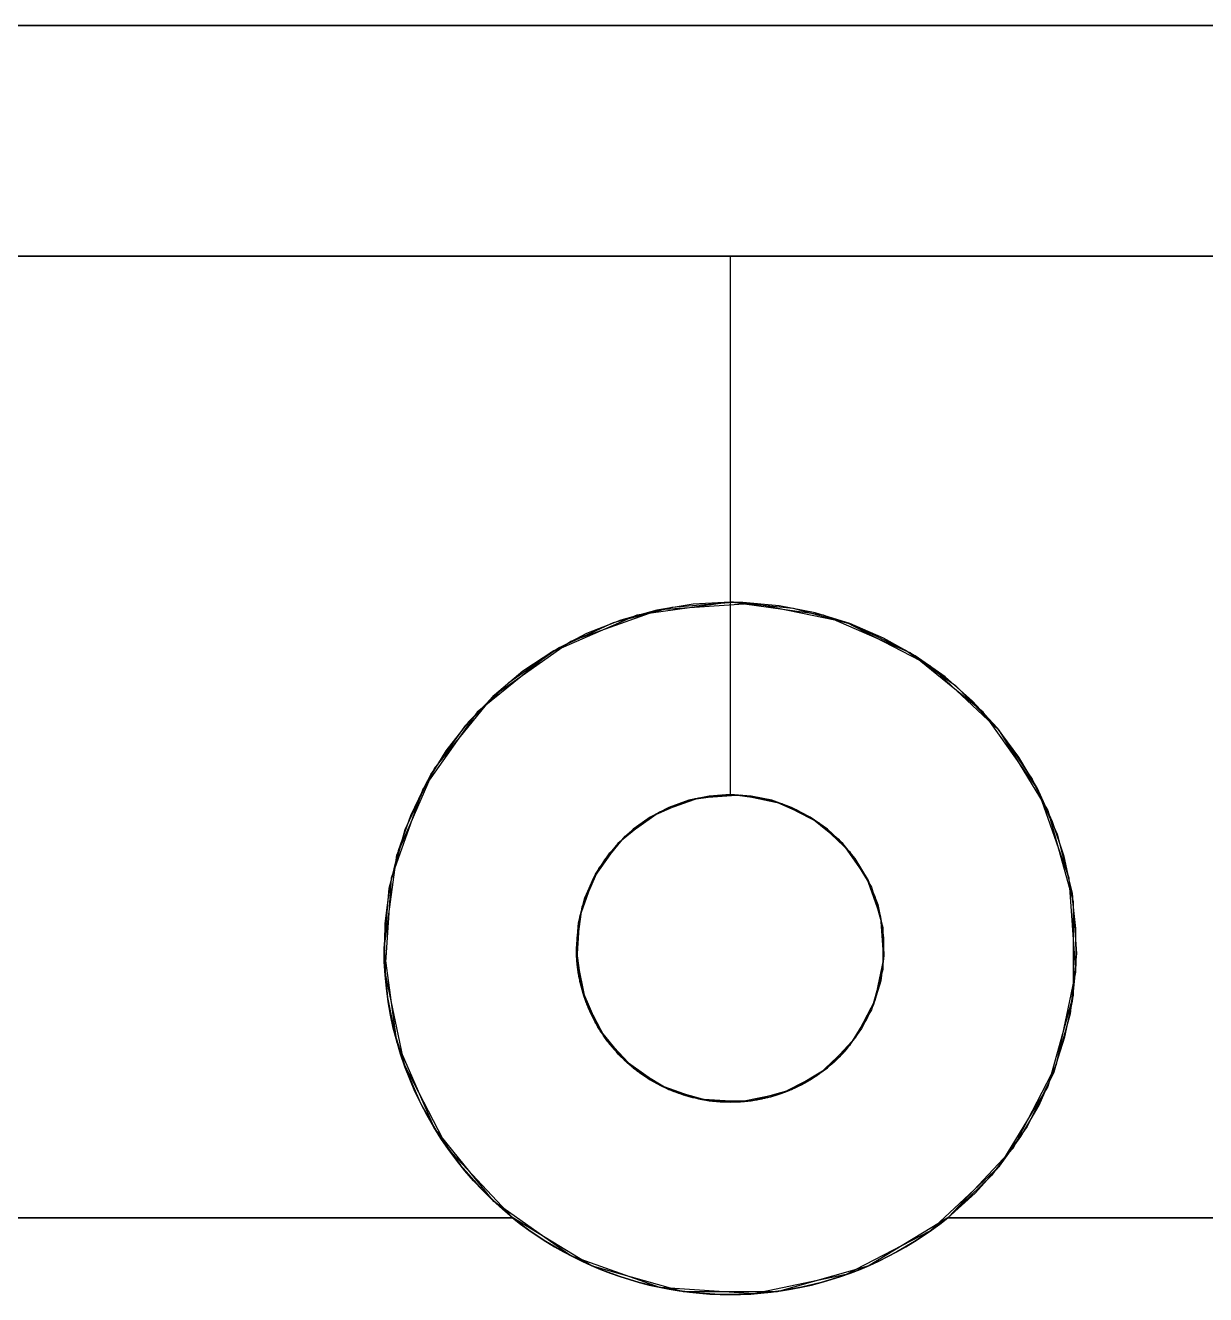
# Model space of a CAD drawing. Header units: millimetres. Extents: x 0 to 258, y -45 to 170.
# Drawn here: x 163.18 to 193.86, y 4.5 to 37.5 of the extents above; entities that cross this region are included whole.
import ezdxf

# ---------------------------------------------------------------- set-up
doc = ezdxf.new("R2010")
doc.units = ezdxf.units.MM
doc.layers.add('SIDE_HIDDEN', color=8, linetype='CONTINUOUS')
doc.layers.add('SIDE_VISIBLE', color=7, linetype='Continuous')

msp = doc.modelspace()

# ---------------------------------------------------------------- linework, layer by layer
at = {"layer": 'SIDE_HIDDEN'}
for points in [[(230.3, 37.5), (226.057, 37.5), (221.813, 37.5), (217.57, 37.5), (213.326, 37.5), (209.083, 37.5), (204.839, 37.5), (200.596, 37.5), (196.352, 37.5), (192.109, 37.5), (187.865, 37.5), (183.622, 37.5), (179.378, 37.5), (175.135, 37.5), (170.891, 37.5), (166.648, 37.5), (162.404, 37.5), (158.161, 37.5), (153.917, 37.5), (149.674, 37.5), (145.43, 37.5), (141.187, 37.5), (136.943, 37.5), (132.7, 37.5)], [(220, 37.5), (216.652, 37.5), (213.304, 37.5), (209.957, 37.5), (206.609, 37.5), (203.261, 37.5), (199.913, 37.5), (196.565, 37.5), (193.217, 37.5), (189.87, 37.5), (186.522, 37.5), (183.174, 37.5), (179.826, 37.5), (176.478, 37.5), (173.13, 37.5), (169.783, 37.5), (166.435, 37.5), (163.087, 37.5), (159.739, 37.5), (156.391, 37.5), (153.043, 37.5), (149.696, 37.5), (146.348, 37.5), (143, 37.5)], [(143, 37.5), (144.674, 37.5), (146.348, 37.5), (148.022, 37.5), (149.696, 37.5), (151.37, 37.5), (153.043, 37.5), (154.717, 37.5), (156.391, 37.5), (158.065, 37.5), (159.739, 37.5), (161.413, 37.5), (163.087, 37.5), (164.761, 37.5), (166.435, 37.5), (168.109, 37.5), (169.783, 37.5), (171.457, 37.5), (173.13, 37.5), (174.804, 37.5), (176.478, 37.5), (178.152, 37.5), (179.826, 37.5), (181.5, 37.5)], [(181.5, 37.5), (183.174, 37.5), (184.848, 37.5), (186.522, 37.5), (188.196, 37.5), (189.87, 37.5), (191.543, 37.5), (193.217, 37.5), (194.891, 37.5), (196.565, 37.5), (198.239, 37.5), (199.913, 37.5), (201.587, 37.5), (203.261, 37.5), (204.935, 37.5), (206.609, 37.5), (208.283, 37.5), (209.957, 37.5), (211.63, 37.5), (213.304, 37.5), (214.978, 37.5), (216.652, 37.5), (218.326, 37.5), (220, 37.5)], [(222.5, 31.5), (218.935, 31.5), (215.37, 31.5), (211.804, 31.5), (208.239, 31.5), (204.674, 31.5), (201.109, 31.5), (197.543, 31.5), (193.978, 31.5), (190.413, 31.5), (186.848, 31.5), (183.283, 31.5), (179.717, 31.5), (176.152, 31.5), (172.587, 31.5), (169.022, 31.5), (165.457, 31.5), (161.891, 31.5), (158.326, 31.5), (154.761, 31.5), (151.196, 31.5), (147.63, 31.5), (144.065, 31.5), (140.5, 31.5)], [(140.5, 31.5), (142.283, 31.5), (144.065, 31.5), (145.848, 31.5), (147.63, 31.5), (149.413, 31.5), (151.196, 31.5), (152.978, 31.5), (154.761, 31.5), (156.543, 31.5), (158.326, 31.5), (160.109, 31.5), (161.891, 31.5), (163.674, 31.5), (165.457, 31.5), (167.239, 31.5), (169.022, 31.5), (170.804, 31.5), (172.587, 31.5), (174.37, 31.5), (176.152, 31.5), (177.935, 31.5), (179.717, 31.5), (181.5, 31.5)], [(220, 31.5), (216.652, 31.5), (213.304, 31.5), (209.957, 31.5), (206.609, 31.5), (203.261, 31.5), (199.913, 31.5), (196.565, 31.5), (193.217, 31.5), (189.87, 31.5), (186.522, 31.5), (183.174, 31.5), (179.826, 31.5), (176.478, 31.5), (173.13, 31.5), (169.783, 31.5), (166.435, 31.5), (163.087, 31.5), (159.739, 31.5), (156.391, 31.5), (153.043, 31.5), (149.696, 31.5), (146.348, 31.5), (143, 31.5)], [(143, 31.5), (144.674, 31.5), (146.348, 31.5), (148.022, 31.5), (149.696, 31.5), (151.37, 31.5), (153.043, 31.5), (154.717, 31.5), (156.391, 31.5), (158.065, 31.5), (159.739, 31.5), (161.413, 31.5), (163.087, 31.5), (164.761, 31.5), (166.435, 31.5), (168.109, 31.5), (169.783, 31.5), (171.457, 31.5), (173.13, 31.5), (174.804, 31.5), (176.478, 31.5), (178.152, 31.5), (179.826, 31.5), (181.5, 31.5)], [(181.5, 31.5), (183.174, 31.5), (184.848, 31.5), (186.522, 31.5), (188.196, 31.5), (189.87, 31.5), (191.543, 31.5), (193.217, 31.5), (194.891, 31.5), (196.565, 31.5), (198.239, 31.5), (199.913, 31.5), (201.587, 31.5), (203.261, 31.5), (204.935, 31.5), (206.609, 31.5), (208.283, 31.5), (209.957, 31.5), (211.63, 31.5), (213.304, 31.5), (214.978, 31.5), (216.652, 31.5), (218.326, 31.5), (220, 31.5)], [(181.5, 31.5), (183.283, 31.5), (185.065, 31.5), (186.848, 31.5), (188.63, 31.5), (190.413, 31.5), (192.196, 31.5), (193.978, 31.5), (195.761, 31.5), (197.543, 31.5), (199.326, 31.5), (201.109, 31.5), (202.891, 31.5), (204.674, 31.5), (206.457, 31.5), (208.239, 31.5), (210.022, 31.5), (211.804, 31.5), (213.587, 31.5), (215.37, 31.5), (217.152, 31.5), (218.935, 31.5), (220.717, 31.5), (222.5, 31.5)], [(181.5, 31.5), (181.5, 17.5)], [(172.5, 13.5), (172.638, 15.07), (173.048, 16.592), (173.717, 18.019), (174.624, 19.307), (175.743, 20.418), (177.038, 21.316), (178.469, 21.974), (179.994, 22.373), (181.565, 22.5), (183.134, 22.35), (184.653, 21.93), (186.075, 21.251), (187.357, 20.334), (188.459, 19.207), (189.348, 17.906), (189.996, 16.469), (190.384, 14.942), (190.499, 13.37), (190.338, 11.802), (189.907, 10.286), (189.217, 8.869), (188.291, 7.594), (187.157, 6.5)], [(172.5, 13.5), (172.834, 15.928), (173.81, 18.176), (175.357, 20.078), (177.359, 21.491), (179.669, 22.312), (182.114, 22.479), (184.514, 21.98), (186.69, 20.853), (188.481, 19.18), (189.755, 17.086), (190.416, 14.725), (190.416, 12.275), (189.755, 9.914), (188.481, 7.82), (186.69, 6.147), (184.514, 5.02), (182.114, 4.521), (179.669, 4.688), (177.359, 5.509), (175.357, 6.922), (173.81, 8.824), (172.834, 11.072), (172.5, 13.5)], [(187.157, 6.5), (187.862, 7.134), (188.497, 7.839), (189.054, 8.607), (189.527, 9.43), (189.911, 10.297), (190.201, 11.2), (190.395, 12.129), (190.49, 13.073), (190.485, 14.022), (190.38, 14.964), (190.177, 15.891), (189.877, 16.791), (189.484, 17.655), (189.002, 18.472), (188.437, 19.234), (187.795, 19.932), (187.083, 20.559), (186.309, 21.108), (185.481, 21.572), (184.61, 21.946), (183.703, 22.226), (182.773, 22.41), (181.828, 22.494)], [(177.5, 13.5), (177.648, 14.579), (178.082, 15.578), (178.77, 16.423), (179.66, 17.052), (180.686, 17.416), (181.773, 17.491), (182.84, 17.269), (183.807, 16.768), (184.603, 16.024), (185.169, 15.094), (185.463, 14.045), (185.463, 12.955), (185.169, 11.906), (184.603, 10.976), (183.807, 10.232), (182.84, 9.731), (181.773, 9.509), (180.686, 9.584), (179.66, 9.948), (178.77, 10.577), (178.082, 11.422), (177.648, 12.421), (177.5, 13.5)], [(175.843, 6.5), (175.576, 6.724), (175.318, 6.959), (175.07, 7.203), (174.83, 7.457), (174.601, 7.72), (174.383, 7.992), (174.175, 8.271), (173.978, 8.559), (173.792, 8.854), (173.618, 9.156), (173.455, 9.465), (173.305, 9.779), (173.167, 10.1), (173.042, 10.425), (172.929, 10.755), (172.829, 11.089), (172.742, 11.427), (172.668, 11.767), (172.608, 12.111), (172.561, 12.456), (172.527, 12.803), (172.507, 13.151), (172.5, 13.5)], [(177.521, 13.092), (177.519, 13.109), (177.517, 13.127), (177.516, 13.144), (177.514, 13.162), (177.513, 13.18), (177.511, 13.197), (177.51, 13.215), (177.509, 13.232), (177.508, 13.25), (177.507, 13.267), (177.506, 13.285), (177.505, 13.303), (177.504, 13.32), (177.503, 13.338), (177.503, 13.355), (177.502, 13.373), (177.501, 13.391), (177.501, 13.408), (177.501, 13.426), (177.5, 13.443), (177.5, 13.461), (177.5, 13.479), (177.5, 13.496)], [(177.738, 12.141), (177.727, 12.172), (177.716, 12.203), (177.706, 12.234), (177.695, 12.265), (177.685, 12.296), (177.676, 12.327), (177.666, 12.359), (177.657, 12.39), (177.648, 12.422), (177.639, 12.453), (177.631, 12.485), (177.623, 12.516), (177.615, 12.548), (177.607, 12.58), (177.6, 12.612), (177.593, 12.644), (177.586, 12.676), (177.579, 12.708), (177.573, 12.74), (177.567, 12.772), (177.561, 12.804), (177.555, 12.836), (177.55, 12.869)], [(178.367, 11.014), (178.343, 11.044), (178.32, 11.074), (178.296, 11.105), (178.274, 11.136), (178.251, 11.167), (178.229, 11.198), (178.207, 11.229), (178.185, 11.261), (178.164, 11.293), (178.143, 11.325), (178.122, 11.357), (178.102, 11.39), (178.082, 11.422), (178.062, 11.455), (178.043, 11.488), (178.024, 11.521), (178.005, 11.555), (177.986, 11.588), (177.968, 11.622), (177.95, 11.656), (177.933, 11.69), (177.916, 11.724), (177.899, 11.759)], [(179.153, 10.261), (179.123, 10.283), (179.093, 10.305), (179.063, 10.328), (179.033, 10.351), (179.004, 10.374), (178.975, 10.398), (178.946, 10.422), (178.917, 10.446), (178.888, 10.47), (178.86, 10.495), (178.832, 10.52), (178.804, 10.545), (178.776, 10.57), (178.749, 10.596), (178.722, 10.622), (178.695, 10.648), (178.668, 10.675), (178.642, 10.701), (178.616, 10.728), (178.59, 10.756), (178.564, 10.783), (178.539, 10.811), (178.514, 10.839)], [(184.517, 10.874), (184.517, 10.874), (184.517, 10.874), (184.517, 10.874), (184.517, 10.874), (184.517, 10.873), (184.517, 10.873), (184.517, 10.873), (184.517, 10.873), (184.516, 10.873), (184.516, 10.873), (184.516, 10.873), (184.516, 10.873), (184.516, 10.873), (184.516, 10.873), (184.516, 10.872), (184.516, 10.872), (184.516, 10.872), (184.516, 10.872), (184.516, 10.872), (184.515, 10.872), (184.515, 10.872), (184.515, 10.872), (184.515, 10.872)], [(179.222, 10.212), (179.222, 10.212), (179.222, 10.212), (179.222, 10.212), (179.222, 10.212), (179.222, 10.212), (179.221, 10.212), (179.221, 10.212), (179.221, 10.213), (179.221, 10.213), (179.221, 10.213), (179.221, 10.213), (179.221, 10.213), (179.221, 10.213), (179.221, 10.213), (179.22, 10.213), (179.22, 10.213), (179.22, 10.213), (179.22, 10.213), (179.22, 10.213), (179.22, 10.214), (179.22, 10.214), (179.22, 10.214), (179.219, 10.214)], [(179.36, 10.12), (179.355, 10.124), (179.349, 10.128), (179.343, 10.131), (179.337, 10.135), (179.331, 10.139), (179.326, 10.143), (179.32, 10.146), (179.314, 10.15), (179.308, 10.154), (179.302, 10.158), (179.297, 10.162), (179.291, 10.165), (179.285, 10.169), (179.279, 10.173), (179.274, 10.177), (179.268, 10.181), (179.262, 10.185), (179.256, 10.188), (179.251, 10.192), (179.245, 10.196), (179.239, 10.2), (179.234, 10.204), (179.228, 10.208)], [(180.721, 9.577), (180.721, 9.577), (180.72, 9.577), (180.72, 9.577), (180.72, 9.577), (180.72, 9.577), (180.72, 9.577), (180.719, 9.577), (180.719, 9.577), (180.719, 9.577), (180.719, 9.577), (180.719, 9.577), (180.718, 9.577), (180.718, 9.577), (180.718, 9.577), (180.718, 9.577), (180.718, 9.577), (180.717, 9.577), (180.717, 9.577), (180.717, 9.577), (180.717, 9.577), (180.716, 9.577), (180.716, 9.578), (180.716, 9.578)], [(180.723, 9.576), (180.723, 9.576), (180.723, 9.576), (180.723, 9.576), (180.723, 9.576), (180.723, 9.576), (180.723, 9.576), (180.723, 9.576), (180.723, 9.576), (180.722, 9.576), (180.722, 9.576), (180.722, 9.576), (180.722, 9.576), (180.722, 9.576), (180.722, 9.576), (180.722, 9.576), (180.722, 9.576), (180.722, 9.576), (180.722, 9.576), (180.721, 9.576), (180.721, 9.577), (180.721, 9.577), (180.721, 9.577), (180.721, 9.577)], [(182.567, 9.645), (182.567, 9.645), (182.567, 9.645), (182.567, 9.645), (182.567, 9.645), (182.567, 9.645), (182.567, 9.645), (182.567, 9.645), (182.567, 9.645), (182.567, 9.645), (182.567, 9.645), (182.567, 9.645), (182.567, 9.645), (182.567, 9.645), (182.567, 9.645), (182.567, 9.645), (182.567, 9.645), (182.567, 9.645), (182.567, 9.645), (182.567, 9.645), (182.567, 9.645), (182.567, 9.645), (182.567, 9.645), (182.567, 9.645)], [(182.571, 9.646), (182.571, 9.646), (182.571, 9.646), (182.571, 9.646), (182.571, 9.646), (182.571, 9.646), (182.57, 9.646), (182.57, 9.646), (182.57, 9.646), (182.57, 9.646), (182.57, 9.646), (182.57, 9.646), (182.569, 9.646), (182.569, 9.646), (182.569, 9.646), (182.569, 9.645), (182.569, 9.645), (182.569, 9.645), (182.568, 9.645), (182.568, 9.645), (182.568, 9.645), (182.568, 9.645), (182.568, 9.645), (182.568, 9.645)], [(182.712, 9.688), (182.712, 9.688), (182.712, 9.688), (182.712, 9.688), (182.712, 9.688), (182.712, 9.688), (182.711, 9.688), (182.711, 9.688), (182.711, 9.688), (182.711, 9.688), (182.711, 9.688), (182.711, 9.688), (182.711, 9.688), (182.71, 9.688), (182.71, 9.687), (182.71, 9.687), (182.71, 9.687), (182.71, 9.687), (182.71, 9.687), (182.709, 9.687), (182.709, 9.687), (182.709, 9.687), (182.709, 9.687), (182.709, 9.687)], [(182.714, 9.689), (182.714, 9.689), (182.714, 9.689), (182.714, 9.689), (182.714, 9.689), (182.713, 9.689), (182.713, 9.688), (182.713, 9.688), (182.713, 9.688), (182.713, 9.688), (182.713, 9.688), (182.713, 9.688), (182.713, 9.688), (182.713, 9.688), (182.713, 9.688), (182.713, 9.688), (182.713, 9.688), (182.713, 9.688), (182.713, 9.688), (182.713, 9.688), (182.713, 9.688), (182.713, 9.688), (182.713, 9.688), (182.713, 9.688)], [(182.76, 9.704), (182.76, 9.704), (182.76, 9.704), (182.76, 9.704), (182.76, 9.704), (182.76, 9.704), (182.76, 9.704), (182.76, 9.704), (182.76, 9.704), (182.76, 9.704), (182.76, 9.703), (182.759, 9.703), (182.759, 9.703), (182.759, 9.703), (182.759, 9.703), (182.759, 9.703), (182.759, 9.703), (182.759, 9.703), (182.759, 9.703), (182.759, 9.703), (182.759, 9.703), (182.759, 9.703), (182.759, 9.703), (182.759, 9.703)], [(182.761, 9.704), (182.761, 9.704), (182.761, 9.704), (182.761, 9.704), (182.761, 9.704), (182.761, 9.704), (182.761, 9.704), (182.761, 9.704), (182.761, 9.704), (182.761, 9.704), (182.761, 9.704), (182.761, 9.704), (182.761, 9.704), (182.761, 9.704), (182.761, 9.704), (182.761, 9.704), (182.761, 9.704), (182.761, 9.704), (182.76, 9.704), (182.76, 9.704), (182.76, 9.704), (182.76, 9.704), (182.76, 9.704), (182.76, 9.704)], [(182.807, 9.72), (182.807, 9.72), (182.807, 9.72), (182.807, 9.72), (182.807, 9.72), (182.807, 9.72), (182.807, 9.72), (182.807, 9.72), (182.807, 9.72), (182.807, 9.72), (182.807, 9.72), (182.807, 9.719), (182.807, 9.719), (182.807, 9.719), (182.807, 9.719), (182.807, 9.719), (182.807, 9.719), (182.806, 9.719), (182.806, 9.719), (182.806, 9.719), (182.806, 9.719), (182.806, 9.719), (182.806, 9.719), (182.806, 9.719)], [(182.809, 9.72), (182.809, 9.72), (182.809, 9.72), (182.809, 9.72), (182.809, 9.72), (182.808, 9.72), (182.808, 9.72), (182.808, 9.72), (182.808, 9.72), (182.808, 9.72), (182.808, 9.72), (182.808, 9.72), (182.808, 9.72), (182.808, 9.72), (182.808, 9.72), (182.808, 9.72), (182.808, 9.72), (182.808, 9.72), (182.808, 9.72), (182.808, 9.72), (182.808, 9.72), (182.808, 9.72), (182.808, 9.72), (182.808, 9.72)], [(182.854, 9.736), (182.854, 9.736), (182.854, 9.736), (182.854, 9.736), (182.854, 9.736), (182.854, 9.736), (182.854, 9.736), (182.854, 9.736), (182.854, 9.736), (182.854, 9.736), (182.854, 9.736), (182.854, 9.736), (182.854, 9.736), (182.854, 9.736), (182.854, 9.736), (182.854, 9.736), (182.853, 9.736), (182.853, 9.736), (182.853, 9.736), (182.853, 9.736), (182.853, 9.736), (182.853, 9.736), (182.853, 9.736), (182.853, 9.736)], [(182.856, 9.737), (182.856, 9.737), (182.856, 9.737), (182.856, 9.737), (182.856, 9.737), (182.855, 9.737), (182.855, 9.737), (182.855, 9.737), (182.855, 9.737), (182.855, 9.737), (182.855, 9.737), (182.855, 9.737), (182.855, 9.737), (182.855, 9.737), (182.855, 9.736), (182.855, 9.736), (182.855, 9.736), (182.855, 9.736), (182.855, 9.736), (182.855, 9.736), (182.855, 9.736), (182.855, 9.736), (182.855, 9.736), (182.854, 9.736)], [(180.797, 9.562), (180.797, 9.562), (180.797, 9.562), (180.797, 9.562), (180.797, 9.562), (180.796, 9.562), (180.796, 9.562), (180.796, 9.562), (180.796, 9.562), (180.796, 9.562), (180.796, 9.562), (180.796, 9.562), (180.796, 9.562), (180.796, 9.563), (180.796, 9.563), (180.795, 9.563), (180.795, 9.563), (180.795, 9.563), (180.795, 9.563), (180.795, 9.563), (180.795, 9.563), (180.795, 9.563), (180.795, 9.563), (180.795, 9.563)], [(180.801, 9.561), (180.801, 9.561), (180.801, 9.562), (180.801, 9.562), (180.801, 9.562), (180.801, 9.562), (180.8, 9.562), (180.8, 9.562), (180.8, 9.562), (180.8, 9.562), (180.8, 9.562), (180.799, 9.562), (180.799, 9.562), (180.799, 9.562), (180.799, 9.562), (180.799, 9.562), (180.798, 9.562), (180.798, 9.562), (180.798, 9.562), (180.798, 9.562), (180.798, 9.562), (180.797, 9.562), (180.797, 9.562), (180.797, 9.562)], [(181.244, 9.508), (181.244, 9.508), (181.244, 9.508), (181.244, 9.508), (181.244, 9.508), (181.244, 9.508), (181.244, 9.508), (181.244, 9.508), (181.244, 9.508), (181.244, 9.508), (181.244, 9.508), (181.244, 9.508), (181.244, 9.508), (181.244, 9.508), (181.244, 9.508), (181.244, 9.508), (181.244, 9.508), (181.244, 9.508), (181.244, 9.508), (181.244, 9.508), (181.244, 9.508), (181.244, 9.508), (181.244, 9.508), (181.244, 9.508)], [(181.5, 9.5), (181.5, 9.5), (181.5, 9.5), (181.5, 9.5), (181.5, 9.5), (181.5, 9.5), (181.5, 9.5), (181.5, 9.5), (181.5, 9.5), (181.5, 9.5), (181.5, 9.5), (181.5, 9.5), (181.5, 9.5), (181.5, 9.5), (181.5, 9.5), (181.5, 9.5), (181.5, 9.5), (181.5, 9.5), (181.5, 9.5), (181.5, 9.5), (181.5, 9.5), (181.5, 9.5), (181.5, 9.5), (181.5, 9.5)], [(181.986, 9.53), (181.986, 9.53), (181.986, 9.53), (181.986, 9.53), (181.986, 9.53), (181.986, 9.53), (181.986, 9.53), (181.986, 9.53), (181.986, 9.53), (181.986, 9.53), (181.986, 9.53), (181.986, 9.53), (181.986, 9.53), (181.986, 9.53), (181.986, 9.53), (181.986, 9.53), (181.986, 9.53), (181.986, 9.53), (181.986, 9.53), (181.986, 9.53), (181.986, 9.53), (181.986, 9.53), (181.986, 9.53), (181.986, 9.53)], [(181.987, 9.53), (181.987, 9.53), (181.987, 9.53), (181.987, 9.53), (181.987, 9.53), (181.987, 9.53), (181.987, 9.53), (181.987, 9.53), (181.987, 9.53), (181.987, 9.53), (181.987, 9.53), (181.987, 9.53), (181.987, 9.53), (181.987, 9.53), (181.987, 9.53), (181.987, 9.53), (181.987, 9.53), (181.987, 9.53), (181.987, 9.53), (181.987, 9.53), (181.987, 9.53), (181.987, 9.53), (181.987, 9.53), (181.987, 9.53)], [(175.843, 6.5), (174.028, 6.5), (172.212, 6.5), (170.396, 6.5), (168.581, 6.5), (166.765, 6.5), (164.95, 6.5), (163.134, 6.5), (161.319, 6.5), (159.503, 6.5), (157.687, 6.5), (155.872, 6.5), (154.056, 6.5), (152.241, 6.5), (150.425, 6.5), (148.61, 6.5), (146.794, 6.5), (144.978, 6.5), (143.163, 6.5), (141.347, 6.5), (139.532, 6.5), (137.716, 6.5), (135.9, 6.5), (134.085, 6.5)], [(175.843, 6.5), (174.324, 6.5), (172.805, 6.5), (171.285, 6.5), (169.766, 6.5), (168.247, 6.5), (166.728, 6.5), (165.208, 6.5), (163.689, 6.5), (162.17, 6.5), (160.65, 6.5), (159.131, 6.5), (157.612, 6.5), (156.093, 6.5), (154.573, 6.5), (153.054, 6.5), (151.535, 6.5), (150.016, 6.5), (148.496, 6.5), (146.977, 6.5), (145.458, 6.5), (143.939, 6.5), (142.419, 6.5), (140.9, 6.5)], [(140.9, 6.5), (142.419, 6.5), (143.939, 6.5), (145.458, 6.5), (146.977, 6.5), (148.496, 6.5), (150.016, 6.5), (151.535, 6.5), (153.054, 6.5), (154.573, 6.5), (156.093, 6.5), (157.612, 6.5), (159.131, 6.5), (160.65, 6.5), (162.17, 6.5), (163.689, 6.5), (165.208, 6.5), (166.728, 6.5), (168.247, 6.5), (169.766, 6.5), (171.285, 6.5), (172.805, 6.5), (174.324, 6.5), (175.843, 6.5)], [(187.157, 6.5), (186.734, 6.178), (186.292, 5.882), (185.834, 5.612), (185.36, 5.37), (184.873, 5.156), (184.374, 4.971), (183.866, 4.816), (183.348, 4.692), (182.825, 4.598), (182.297, 4.535), (181.766, 4.504), (181.234, 4.504), (180.703, 4.535), (180.175, 4.598), (179.652, 4.692), (179.134, 4.816), (178.626, 4.971), (178.127, 5.156), (177.64, 5.37), (177.166, 5.612), (176.708, 5.882), (176.266, 6.178), (175.843, 6.5)], [(228.915, 6.5), (227.1, 6.5), (225.284, 6.5), (223.468, 6.5), (221.653, 6.5), (219.837, 6.5), (218.022, 6.5), (216.206, 6.5), (214.39, 6.5), (212.575, 6.5), (210.759, 6.5), (208.944, 6.5), (207.128, 6.5), (205.313, 6.5), (203.497, 6.5), (201.681, 6.5), (199.866, 6.5), (198.05, 6.5), (196.235, 6.5), (194.419, 6.5), (192.604, 6.5), (190.788, 6.5), (188.972, 6.5), (187.157, 6.5)], [(187.157, 6.5), (188.676, 6.5), (190.195, 6.5), (191.715, 6.5), (193.234, 6.5), (194.753, 6.5), (196.272, 6.5), (197.792, 6.5), (199.311, 6.5), (200.83, 6.5), (202.35, 6.5), (203.869, 6.5), (205.388, 6.5), (206.907, 6.5), (208.427, 6.5), (209.946, 6.5), (211.465, 6.5), (212.984, 6.5), (214.504, 6.5), (216.023, 6.5), (217.542, 6.5), (219.061, 6.5), (220.581, 6.5), (222.1, 6.5)], [(222.1, 6.5), (220.581, 6.5), (219.061, 6.5), (217.542, 6.5), (216.023, 6.5), (214.504, 6.5), (212.984, 6.5), (211.465, 6.5), (209.946, 6.5), (208.427, 6.5), (206.907, 6.5), (205.388, 6.5), (203.869, 6.5), (202.35, 6.5), (200.83, 6.5), (199.311, 6.5), (197.792, 6.5), (196.272, 6.5), (194.753, 6.5), (193.234, 6.5), (191.715, 6.5), (190.195, 6.5), (188.676, 6.5), (187.157, 6.5)]]:
    msp.add_lwpolyline(points, dxfattribs=at)
at = {"layer": 'SIDE_VISIBLE'}
for points in [[(132.7, 37.5), (134.822, 37.5), (136.943, 37.5), (139.065, 37.5), (141.187, 37.5), (143.309, 37.5), (145.43, 37.5), (147.552, 37.5), (149.674, 37.5), (151.796, 37.5), (153.917, 37.5), (156.039, 37.5), (158.161, 37.5), (160.283, 37.5), (162.404, 37.5), (164.526, 37.5), (166.648, 37.5), (168.77, 37.5), (170.891, 37.5), (173.013, 37.5), (175.135, 37.5), (177.257, 37.5), (179.378, 37.5), (181.5, 37.5)], [(181.5, 37.5), (183.622, 37.5), (185.743, 37.5), (187.865, 37.5), (189.987, 37.5), (192.109, 37.5), (194.23, 37.5), (196.352, 37.5), (198.474, 37.5), (200.596, 37.5), (202.717, 37.5), (204.839, 37.5), (206.961, 37.5), (209.083, 37.5), (211.204, 37.5), (213.326, 37.5), (215.448, 37.5), (217.57, 37.5), (219.691, 37.5), (221.813, 37.5), (223.935, 37.5), (226.057, 37.5), (228.178, 37.5), (230.3, 37.5)], [(181.5, 22.5), (180.538, 22.448), (179.588, 22.295), (178.659, 22.04), (177.763, 21.688), (176.91, 21.242), (176.109, 20.707), (175.37, 20.09), (174.701, 19.397), (174.11, 18.637), (173.603, 17.818), (173.187, 16.95), (172.866, 16.042), (172.644, 15.105), (172.523, 14.15), (172.505, 13.187), (172.59, 12.228), (172.777, 11.283), (173.064, 10.364), (173.447, 9.481), (173.923, 8.643), (174.485, 7.862), (175.128, 7.144), (175.843, 6.5)], [(181.5, 22.5), (179.072, 22.166), (176.824, 21.19), (174.922, 19.643), (173.509, 17.641), (172.688, 15.331), (172.521, 12.886), (173.02, 10.486), (174.147, 8.31), (175.82, 6.519), (177.914, 5.245), (180.275, 4.584), (182.725, 4.584), (185.086, 5.245), (187.18, 6.519), (188.853, 8.31), (189.98, 10.486), (190.479, 12.886), (190.312, 15.331), (189.491, 17.641), (188.078, 19.643), (186.176, 21.19), (183.928, 22.166), (181.5, 22.5)], [(181.828, 22.494), (181.813, 22.495), (181.799, 22.495), (181.785, 22.495), (181.771, 22.496), (181.756, 22.496), (181.742, 22.497), (181.728, 22.497), (181.714, 22.497), (181.699, 22.498), (181.685, 22.498), (181.671, 22.498), (181.657, 22.499), (181.642, 22.499), (181.628, 22.499), (181.614, 22.499), (181.6, 22.499), (181.585, 22.5), (181.571, 22.5), (181.557, 22.5), (181.543, 22.5), (181.528, 22.5), (181.514, 22.5), (181.5, 22.5)], [(177.5, 13.5), (177.556, 14.168), (177.723, 14.817), (177.996, 15.429), (178.367, 15.987), (178.826, 16.475), (179.36, 16.88), (179.955, 17.189), (180.592, 17.396), (181.255, 17.493), (181.925, 17.477), (182.583, 17.351), (183.211, 17.116), (183.79, 16.779), (184.306, 16.351), (184.742, 15.843), (185.088, 15.268), (185.333, 14.645), (185.47, 13.989), (185.496, 13.319), (185.41, 12.655), (185.214, 12.014), (184.913, 11.415), (184.517, 10.874)], [(181.5, 17.5), (180.955, 17.463), (180.421, 17.352), (179.906, 17.169), (179.422, 16.918), (178.976, 16.603), (178.577, 16.23), (178.232, 15.807), (177.948, 15.34), (177.731, 14.84), (177.584, 14.314), (177.509, 13.773), (177.509, 13.227), (177.584, 12.686), (177.731, 12.16), (177.948, 11.66), (178.232, 11.193), (178.577, 10.77), (178.976, 10.397), (179.422, 10.082), (179.906, 9.831), (180.421, 9.648), (180.955, 9.537), (181.5, 9.5)], [(181.5, 17.5), (180.421, 17.352), (179.422, 16.918), (178.577, 16.23), (177.948, 15.34), (177.584, 14.314), (177.509, 13.227), (177.731, 12.16), (178.232, 11.193), (178.976, 10.397), (179.906, 9.831), (180.955, 9.537), (182.045, 9.537), (183.094, 9.831), (184.024, 10.397), (184.768, 11.193), (185.269, 12.16), (185.491, 13.227), (185.416, 14.314), (185.052, 15.34), (184.423, 16.23), (183.578, 16.918), (182.579, 17.352), (181.5, 17.5)], [(181.5, 9.5), (182.045, 9.537), (182.579, 9.648), (183.094, 9.831), (183.578, 10.082), (184.024, 10.397), (184.423, 10.77), (184.768, 11.193), (185.052, 11.66), (185.269, 12.16), (185.416, 12.686), (185.491, 13.227), (185.491, 13.773), (185.416, 14.314), (185.269, 14.84), (185.052, 15.34), (184.768, 15.807), (184.423, 16.23), (184.024, 16.603), (183.578, 16.918), (183.094, 17.169), (182.579, 17.352), (182.045, 17.463), (181.5, 17.5)], [(177.5, 13.496), (177.5, 13.496), (177.5, 13.497), (177.5, 13.497), (177.5, 13.497), (177.5, 13.497), (177.5, 13.497), (177.5, 13.497), (177.5, 13.498), (177.5, 13.498), (177.5, 13.498), (177.5, 13.498), (177.5, 13.498), (177.5, 13.498), (177.5, 13.499), (177.5, 13.499), (177.5, 13.499), (177.5, 13.499), (177.5, 13.499), (177.5, 13.499), (177.5, 13.5), (177.5, 13.5), (177.5, 13.5), (177.5, 13.5)], [(177.55, 12.869), (177.549, 12.878), (177.547, 12.888), (177.546, 12.898), (177.544, 12.907), (177.543, 12.917), (177.541, 12.927), (177.54, 12.936), (177.539, 12.946), (177.537, 12.956), (177.536, 12.966), (177.535, 12.975), (177.533, 12.985), (177.532, 12.995), (177.531, 13.004), (177.53, 13.014), (177.528, 13.024), (177.527, 13.033), (177.526, 13.043), (177.525, 13.053), (177.524, 13.063), (177.523, 13.072), (177.522, 13.082), (177.521, 13.092)], [(177.899, 11.759), (177.891, 11.775), (177.883, 11.791), (177.876, 11.808), (177.868, 11.824), (177.86, 11.841), (177.853, 11.857), (177.846, 11.873), (177.838, 11.89), (177.831, 11.907), (177.824, 11.923), (177.817, 11.94), (177.81, 11.956), (177.803, 11.973), (177.796, 11.99), (177.789, 12.006), (177.783, 12.023), (177.776, 12.04), (177.769, 12.057), (177.763, 12.074), (177.757, 12.091), (177.75, 12.107), (177.744, 12.124), (177.738, 12.141)], [(178.514, 10.839), (178.507, 10.846), (178.501, 10.853), (178.494, 10.861), (178.488, 10.868), (178.481, 10.876), (178.475, 10.883), (178.468, 10.891), (178.462, 10.898), (178.455, 10.906), (178.449, 10.914), (178.442, 10.921), (178.436, 10.929), (178.429, 10.936), (178.423, 10.944), (178.417, 10.952), (178.41, 10.959), (178.404, 10.967), (178.398, 10.975), (178.392, 10.983), (178.385, 10.99), (178.379, 10.998), (178.373, 11.006), (178.367, 11.014)], [(184.515, 10.872), (184.456, 10.806), (184.396, 10.741), (184.335, 10.678), (184.271, 10.616), (184.207, 10.555), (184.141, 10.496), (184.074, 10.439), (184.006, 10.382), (183.937, 10.328), (183.866, 10.275), (183.794, 10.223), (183.721, 10.173), (183.647, 10.125), (183.572, 10.079), (183.496, 10.034), (183.419, 9.99), (183.341, 9.949), (183.262, 9.909), (183.183, 9.871), (183.102, 9.835), (183.021, 9.8), (182.939, 9.768), (182.856, 9.737)], [(179.219, 10.214), (179.217, 10.216), (179.214, 10.218), (179.211, 10.22), (179.208, 10.222), (179.205, 10.224), (179.202, 10.226), (179.199, 10.228), (179.196, 10.23), (179.193, 10.232), (179.19, 10.234), (179.188, 10.236), (179.185, 10.238), (179.182, 10.24), (179.179, 10.242), (179.176, 10.244), (179.173, 10.246), (179.17, 10.248), (179.167, 10.25), (179.165, 10.253), (179.162, 10.255), (179.159, 10.257), (179.156, 10.259), (179.153, 10.261)], [(179.228, 10.208), (179.228, 10.208), (179.227, 10.208), (179.227, 10.208), (179.227, 10.209), (179.227, 10.209), (179.226, 10.209), (179.226, 10.209), (179.226, 10.209), (179.226, 10.209), (179.225, 10.21), (179.225, 10.21), (179.225, 10.21), (179.225, 10.21), (179.224, 10.21), (179.224, 10.211), (179.224, 10.211), (179.224, 10.211), (179.223, 10.211), (179.223, 10.211), (179.223, 10.211), (179.223, 10.212), (179.222, 10.212), (179.222, 10.212)], [(180.716, 9.578), (180.654, 9.591), (180.591, 9.605), (180.529, 9.62), (180.467, 9.636), (180.406, 9.653), (180.345, 9.671), (180.284, 9.689), (180.223, 9.709), (180.163, 9.73), (180.103, 9.752), (180.043, 9.775), (179.984, 9.799), (179.925, 9.823), (179.866, 9.849), (179.808, 9.875), (179.751, 9.903), (179.693, 9.931), (179.637, 9.961), (179.58, 9.991), (179.525, 10.022), (179.469, 10.054), (179.415, 10.087), (179.36, 10.12)], [(180.721, 9.577), (180.721, 9.577), (180.721, 9.577), (180.721, 9.577), (180.721, 9.577), (180.721, 9.577), (180.721, 9.577), (180.721, 9.577), (180.721, 9.577), (180.721, 9.577), (180.721, 9.577), (180.721, 9.577), (180.721, 9.577), (180.721, 9.577), (180.721, 9.577), (180.721, 9.577), (180.721, 9.577), (180.721, 9.577), (180.721, 9.577), (180.721, 9.577), (180.721, 9.577), (180.721, 9.577), (180.721, 9.577), (180.721, 9.577)], [(180.795, 9.563), (180.792, 9.563), (180.788, 9.564), (180.785, 9.564), (180.782, 9.565), (180.779, 9.565), (180.776, 9.566), (180.773, 9.567), (180.77, 9.567), (180.767, 9.568), (180.764, 9.568), (180.761, 9.569), (180.757, 9.57), (180.754, 9.57), (180.751, 9.571), (180.748, 9.571), (180.745, 9.572), (180.742, 9.573), (180.739, 9.573), (180.736, 9.574), (180.733, 9.574), (180.729, 9.575), (180.726, 9.576), (180.723, 9.576)], [(182.567, 9.645), (182.542, 9.638), (182.517, 9.632), (182.493, 9.625), (182.468, 9.619), (182.443, 9.613), (182.418, 9.607), (182.392, 9.601), (182.367, 9.595), (182.342, 9.59), (182.317, 9.584), (182.292, 9.579), (182.267, 9.574), (182.241, 9.569), (182.216, 9.565), (182.191, 9.56), (182.165, 9.556), (182.14, 9.552), (182.114, 9.547), (182.089, 9.544), (182.063, 9.54), (182.038, 9.536), (182.012, 9.533), (181.987, 9.53)], [(182.568, 9.645), (182.568, 9.645), (182.568, 9.645), (182.568, 9.645), (182.568, 9.645), (182.568, 9.645), (182.568, 9.645), (182.568, 9.645), (182.568, 9.645), (182.568, 9.645), (182.568, 9.645), (182.568, 9.645), (182.568, 9.645), (182.567, 9.645), (182.567, 9.645), (182.567, 9.645), (182.567, 9.645), (182.567, 9.645), (182.567, 9.645), (182.567, 9.645), (182.567, 9.645), (182.567, 9.645), (182.567, 9.645), (182.567, 9.645)], [(182.709, 9.687), (182.703, 9.685), (182.697, 9.683), (182.691, 9.681), (182.685, 9.68), (182.679, 9.678), (182.673, 9.676), (182.667, 9.674), (182.661, 9.672), (182.655, 9.67), (182.649, 9.669), (182.643, 9.667), (182.637, 9.665), (182.631, 9.663), (182.625, 9.662), (182.619, 9.66), (182.613, 9.658), (182.607, 9.656), (182.601, 9.655), (182.595, 9.653), (182.589, 9.651), (182.583, 9.649), (182.577, 9.648), (182.571, 9.646)], [(182.713, 9.688), (182.713, 9.688), (182.712, 9.688), (182.712, 9.688), (182.712, 9.688), (182.712, 9.688), (182.712, 9.688), (182.712, 9.688), (182.712, 9.688), (182.712, 9.688), (182.712, 9.688), (182.712, 9.688), (182.712, 9.688), (182.712, 9.688), (182.712, 9.688), (182.712, 9.688), (182.712, 9.688), (182.712, 9.688), (182.712, 9.688), (182.712, 9.688), (182.712, 9.688), (182.712, 9.688), (182.712, 9.688), (182.712, 9.688)], [(182.759, 9.703), (182.757, 9.703), (182.755, 9.702), (182.753, 9.701), (182.751, 9.701), (182.749, 9.7), (182.747, 9.699), (182.745, 9.699), (182.743, 9.698), (182.741, 9.697), (182.739, 9.697), (182.737, 9.696), (182.735, 9.696), (182.733, 9.695), (182.731, 9.694), (182.729, 9.694), (182.728, 9.693), (182.726, 9.692), (182.724, 9.692), (182.722, 9.691), (182.72, 9.69), (182.718, 9.69), (182.716, 9.689), (182.714, 9.689)], [(182.76, 9.704), (182.76, 9.704), (182.76, 9.704), (182.76, 9.704), (182.76, 9.704), (182.76, 9.704), (182.76, 9.704), (182.76, 9.704), (182.76, 9.704), (182.76, 9.704), (182.76, 9.704), (182.76, 9.704), (182.76, 9.704), (182.76, 9.704), (182.76, 9.704), (182.76, 9.704), (182.76, 9.704), (182.76, 9.704), (182.76, 9.704), (182.76, 9.704), (182.76, 9.704), (182.76, 9.704), (182.76, 9.704), (182.76, 9.704)], [(182.806, 9.719), (182.804, 9.719), (182.802, 9.718), (182.8, 9.717), (182.798, 9.717), (182.796, 9.716), (182.795, 9.715), (182.793, 9.715), (182.791, 9.714), (182.789, 9.713), (182.787, 9.713), (182.785, 9.712), (182.783, 9.711), (182.781, 9.711), (182.779, 9.71), (182.777, 9.709), (182.775, 9.709), (182.773, 9.708), (182.771, 9.707), (182.769, 9.707), (182.767, 9.706), (182.765, 9.705), (182.763, 9.705), (182.761, 9.704)], [(182.808, 9.72), (182.808, 9.72), (182.808, 9.72), (182.807, 9.72), (182.807, 9.72), (182.807, 9.72), (182.807, 9.72), (182.807, 9.72), (182.807, 9.72), (182.807, 9.72), (182.807, 9.72), (182.807, 9.72), (182.807, 9.72), (182.807, 9.72), (182.807, 9.72), (182.807, 9.72), (182.807, 9.72), (182.807, 9.72), (182.807, 9.72), (182.807, 9.72), (182.807, 9.72), (182.807, 9.72), (182.807, 9.72), (182.807, 9.72)], [(182.853, 9.736), (182.851, 9.735), (182.849, 9.734), (182.847, 9.734), (182.845, 9.733), (182.843, 9.732), (182.842, 9.732), (182.84, 9.731), (182.838, 9.73), (182.836, 9.73), (182.834, 9.729), (182.832, 9.728), (182.83, 9.728), (182.828, 9.727), (182.826, 9.726), (182.824, 9.726), (182.822, 9.725), (182.82, 9.724), (182.818, 9.724), (182.816, 9.723), (182.815, 9.722), (182.813, 9.721), (182.811, 9.721), (182.809, 9.72)], [(182.854, 9.736), (182.854, 9.736), (182.854, 9.736), (182.854, 9.736), (182.854, 9.736), (182.854, 9.736), (182.854, 9.736), (182.854, 9.736), (182.854, 9.736), (182.854, 9.736), (182.854, 9.736), (182.854, 9.736), (182.854, 9.736), (182.854, 9.736), (182.854, 9.736), (182.854, 9.736), (182.854, 9.736), (182.854, 9.736), (182.854, 9.736), (182.854, 9.736), (182.854, 9.736), (182.854, 9.736), (182.854, 9.736), (182.854, 9.736)], [(180.797, 9.562), (180.797, 9.562), (180.797, 9.562), (180.797, 9.562), (180.797, 9.562), (180.797, 9.562), (180.797, 9.562), (180.797, 9.562), (180.797, 9.562), (180.797, 9.562), (180.797, 9.562), (180.797, 9.562), (180.797, 9.562), (180.797, 9.562), (180.797, 9.562), (180.797, 9.562), (180.797, 9.562), (180.797, 9.562), (180.797, 9.562), (180.797, 9.562), (180.797, 9.562), (180.797, 9.562), (180.797, 9.562), (180.797, 9.562)], [(181.244, 9.508), (181.224, 9.51), (181.205, 9.511), (181.186, 9.512), (181.166, 9.514), (181.147, 9.516), (181.128, 9.517), (181.108, 9.519), (181.089, 9.521), (181.07, 9.523), (181.051, 9.525), (181.031, 9.528), (181.012, 9.53), (180.993, 9.532), (180.974, 9.535), (180.955, 9.537), (180.935, 9.54), (180.916, 9.543), (180.897, 9.546), (180.878, 9.549), (180.859, 9.552), (180.84, 9.555), (180.821, 9.558), (180.801, 9.561)], [(181.5, 9.5), (181.489, 9.5), (181.478, 9.5), (181.467, 9.5), (181.455, 9.5), (181.444, 9.5), (181.433, 9.501), (181.422, 9.501), (181.411, 9.501), (181.4, 9.501), (181.389, 9.502), (181.377, 9.502), (181.366, 9.502), (181.355, 9.503), (181.344, 9.503), (181.333, 9.503), (181.322, 9.504), (181.311, 9.504), (181.299, 9.505), (181.288, 9.506), (181.277, 9.506), (181.266, 9.507), (181.255, 9.508), (181.244, 9.508)], [(181.986, 9.53), (181.965, 9.527), (181.944, 9.525), (181.923, 9.522), (181.902, 9.52), (181.881, 9.518), (181.86, 9.516), (181.839, 9.514), (181.818, 9.513), (181.796, 9.511), (181.775, 9.509), (181.754, 9.508), (181.733, 9.507), (181.712, 9.506), (181.691, 9.505), (181.67, 9.504), (181.648, 9.503), (181.627, 9.502), (181.606, 9.501), (181.585, 9.501), (181.564, 9.501), (181.542, 9.5), (181.521, 9.5), (181.5, 9.5)], [(181.987, 9.53), (181.987, 9.53), (181.987, 9.53), (181.987, 9.53), (181.987, 9.53), (181.987, 9.53), (181.987, 9.53), (181.987, 9.53), (181.987, 9.53), (181.987, 9.53), (181.987, 9.53), (181.987, 9.53), (181.986, 9.53), (181.986, 9.53), (181.986, 9.53), (181.986, 9.53), (181.986, 9.53), (181.986, 9.53), (181.986, 9.53), (181.986, 9.53), (181.986, 9.53), (181.986, 9.53), (181.986, 9.53), (181.986, 9.53)], [(134.085, 6.5), (135.9, 6.5), (137.716, 6.5), (139.532, 6.5), (141.347, 6.5), (143.163, 6.5), (144.978, 6.5), (146.794, 6.5), (148.61, 6.5), (150.425, 6.5), (152.241, 6.5), (154.056, 6.5), (155.872, 6.5), (157.687, 6.5), (159.503, 6.5), (161.319, 6.5), (163.134, 6.5), (164.95, 6.5), (166.765, 6.5), (168.581, 6.5), (170.396, 6.5), (172.212, 6.5), (174.028, 6.5), (175.843, 6.5)], [(175.843, 6.5), (176.052, 6.336), (176.266, 6.178), (176.485, 6.027), (176.708, 5.882), (176.935, 5.743), (177.166, 5.612), (177.401, 5.487), (177.64, 5.37), (177.882, 5.259), (178.127, 5.156), (178.375, 5.06), (178.626, 4.971), (178.879, 4.89), (179.134, 4.816), (179.392, 4.75), (179.652, 4.692), (179.913, 4.641), (180.175, 4.598), (180.439, 4.563), (180.703, 4.535), (180.968, 4.516), (181.234, 4.504), (181.5, 4.5)], [(181.5, 4.5), (181.766, 4.504), (182.032, 4.516), (182.297, 4.535), (182.561, 4.563), (182.825, 4.598), (183.087, 4.641), (183.348, 4.692), (183.608, 4.75), (183.866, 4.816), (184.121, 4.89), (184.374, 4.971), (184.625, 5.06), (184.873, 5.156), (185.118, 5.259), (185.36, 5.37), (185.599, 5.487), (185.834, 5.612), (186.065, 5.743), (186.292, 5.882), (186.515, 6.027), (186.734, 6.178), (186.948, 6.336), (187.157, 6.5)], [(187.157, 6.5), (188.972, 6.5), (190.788, 6.5), (192.604, 6.5), (194.419, 6.5), (196.235, 6.5), (198.05, 6.5), (199.866, 6.5), (201.681, 6.5), (203.497, 6.5), (205.313, 6.5), (207.128, 6.5), (208.944, 6.5), (210.759, 6.5), (212.575, 6.5), (214.39, 6.5), (216.206, 6.5), (218.022, 6.5), (219.837, 6.5), (221.653, 6.5), (223.468, 6.5), (225.284, 6.5), (227.1, 6.5), (228.915, 6.5)]]:
    msp.add_lwpolyline(points, dxfattribs=at)

doc.saveas('drawing.dxf')
